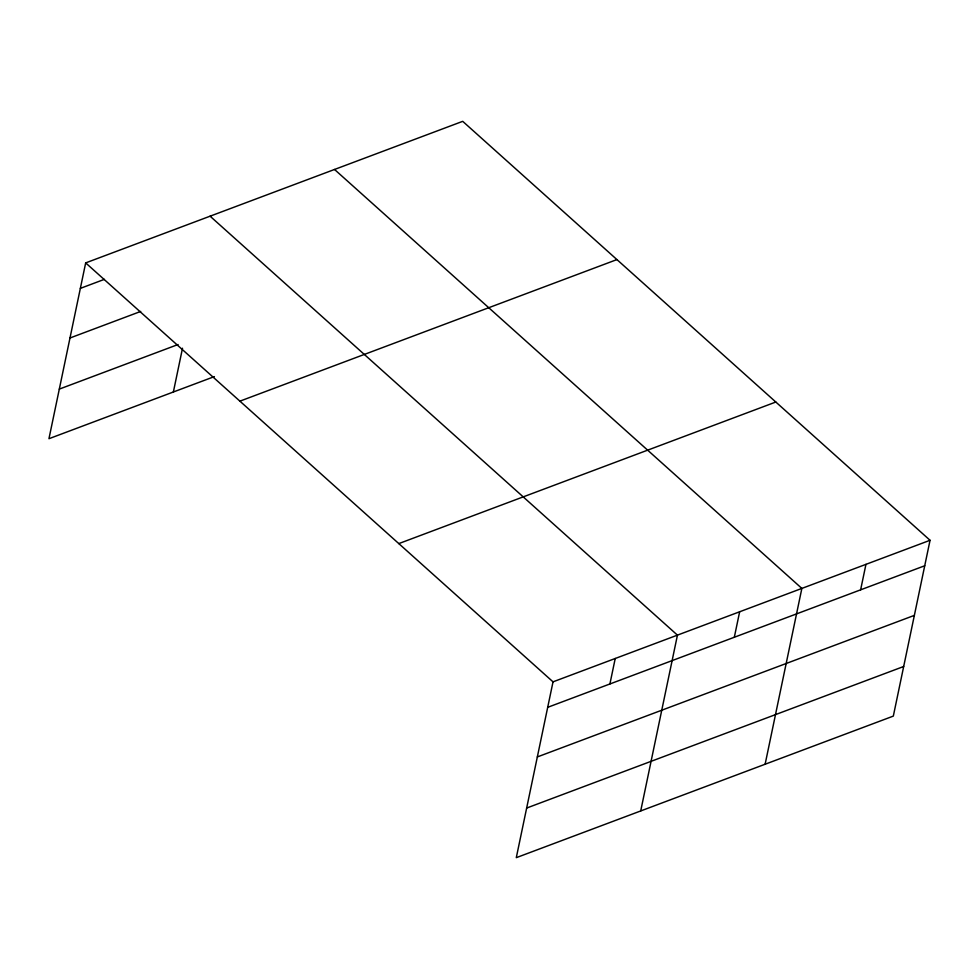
<?xml version="1.0" encoding="UTF-8"?>
<svg xmlns="http://www.w3.org/2000/svg" width="979" height="979" viewBox="0 0 979 979"><rect width="100%" height="100%" fill="white"/><g stroke="black" fill="none" stroke-linecap="round" stroke-linejoin="round"><path stroke-width="1.47" d="M930.05 540.286L553.025 681.849L516.288 857.665L893.325 716.102L930.05 540.286L462.712 121.335L85.675 262.898L48.95 438.714L214.377 376.597M173.369 392.004L182.51 348.218M609.905 683.966L615.228 658.488M640.707 810.955L677.444 635.138L210.093 216.188M734.323 637.256L739.647 611.777M765.125 764.232L801.862 588.416L334.524 169.465M860.627 589.823L865.95 564.357M80.351 288.377L104.398 279.345M69.998 337.988L140.682 311.444M59.315 389.104L178.08 344.51M239.904 401.157L616.929 259.582M398.796 543.602L775.833 402.026M547.702 707.327L924.727 565.764M537.336 756.938L914.362 615.375M526.653 808.054L903.69 666.491M85.675 262.898L553.025 681.849"/></g></svg>
